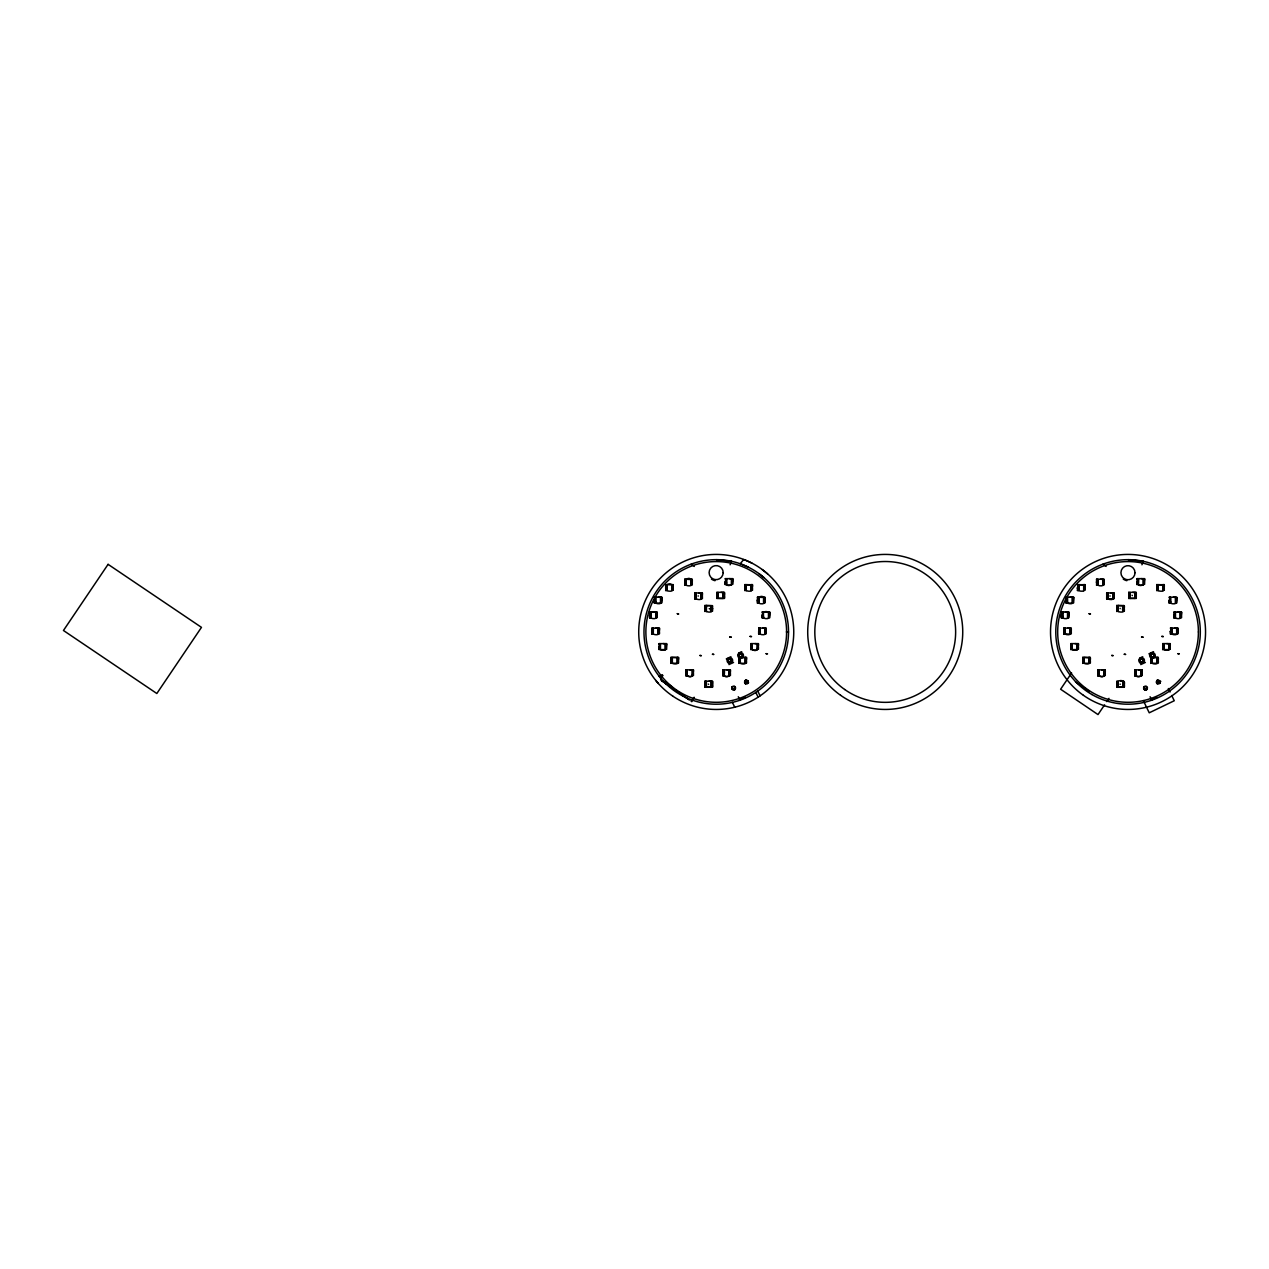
<?xml version="1.0" encoding="UTF-8"?>
<svg xmlns="http://www.w3.org/2000/svg" width="1269" height="1269" viewBox="0 0 1269 1269"><rect width="100%" height="100%" fill="white"/><g stroke="black" fill="none" stroke-linecap="round" stroke-linejoin="round"><path stroke-width="1.5" d="M650.997 618.114L650.997 612.007L657.088 612.007L656.644 617.162C656.549 619.827 648.459 618.749 649.601 615.624L650.632 613.625L649.585 612.007L657.088 612.372L656.501 613.133M653.265 634.088L653.376 628.107M655.661 597.239L655.756 603.219L660.562 603.092L660.562 597.239M655.74 618.114L655.74 612.023M658.183 634.088L658.135 628.123M660.419 643.732L660.419 649.585L665.337 649.585L665.337 643.732L665.464 649.474M666.971 590.577L666.986 584.708C676.314 579.219 670.746 600.047 671.888 584.708M677.249 663.306L677.265 657.437L672.348 657.437L672.348 663.306L677.376 663.195L677.376 657.564M686.053 585.199L686.053 579.346C695.396 573.842 689.828 594.669 690.971 579.346M687.243 669.969L687.243 675.822C696.586 681.326 691.018 660.499 692.16 675.822M706.436 687.275L706.325 681.294L706.214 687.1M711.132 687.275L711.243 681.294M711.957 606.582L712.543 605.805L705.025 605.456L706.072 607.058L705.056 609.057C703.898 612.181 711.988 613.26 712.083 610.595L711.957 606.582C712.924 602.949 708.959 609.025 711.132 611.563M723.156 592.464L723.108 598.429L718.254 598.318L718.254 592.464L718.127 598.27M724.202 675.822C725.709 660.372 719.475 681.231 729.12 675.822L729.12 669.969M726.598 584.612C728.089 569.146 721.855 590.022 731.499 584.612L731.515 578.759M746.267 590.577L746.267 584.708L751.185 584.708L751.185 590.577M752.231 643.732L752.231 649.585C761.574 655.09 756.007 634.262 757.133 649.585M758.783 603.187L758.783 597.334C768.126 591.83 762.558 612.657 763.7 597.334M759.972 634.088L760.083 628.107M763.668 618.114C759.1 609.517 772.631 609.31 768.602 617.876M764.89 628.234L764.89 634.088L765.017 628.345M768.475 617.987L768.475 612.134M1062.692 617.987L1062.803 612.007M1065.183 628.107L1065.072 634.088L1069.989 634.088L1069.941 628.123M1067.546 618.114L1067.546 612.023M1067.451 597.239L1067.562 603.219L1072.368 603.092L1072.368 597.239M1072.226 643.732L1072.226 649.585L1077.143 649.585L1077.143 643.732M1078.777 590.577L1078.793 584.708L1083.694 584.708L1083.694 590.577M1089.056 657.437L1089.056 663.306L1084.154 663.306L1084.154 657.437L1089.183 657.564L1089.183 663.195M1097.859 585.199L1097.859 579.346M1099.049 669.969L1099.049 675.822C1108.392 681.326 1102.824 660.499 1103.967 675.822M1108.107 599.047L1107.996 593.067M1112.802 599.047L1112.913 593.067L1113.04 598.809M1118.243 687.275L1118.132 681.294L1118.005 687.1M1122.938 687.275L1123.049 681.294L1123.16 687.1M1130.156 598.445L1130.06 592.464L1129.933 598.27M1134.851 598.445L1134.962 592.464M1136.009 675.822C1137.516 660.372 1131.282 681.231 1140.926 675.822L1140.926 669.969M1138.404 584.612C1139.895 569.146 1133.661 590.022 1143.306 584.612L1143.306 578.759M1152.109 663.306L1152.109 657.437L1157.027 657.437L1157.027 663.306L1151.998 663.259L1151.998 657.501M1158.074 590.577L1158.074 584.708L1162.991 584.708L1162.975 590.577M1164.038 643.732L1164.038 649.585L1168.939 649.585L1168.955 643.732M1170.589 603.187L1170.589 597.334M1171.89 628.107L1171.779 634.088L1176.696 634.088L1176.649 628.123M1175.475 618.114L1175.475 612.007M1175.506 603.187L1175.506 597.334M1180.265 617.987L1180.281 612.134L1180.392 617.876M651.965 634.214L653.043 632.723L651.98 631.708L653.027 629.71L651.965 628.107L659.483 628.107L659.023 633.247C658.928 635.912 650.838 634.833 651.996 631.708L651.996 630.614M654.36 603.219L655.438 601.728L654.376 600.697L655.407 598.714L654.36 597.112L661.863 597.112L661.403 602.252C661.323 604.916 653.234 603.838 654.376 600.713L654.392 599.618M659.119 649.712L660.197 648.221L659.134 647.206L660.181 645.223L659.119 643.605L666.637 643.605L666.177 648.745C666.082 651.425 657.992 650.331 659.15 647.222L659.15 646.111M665.686 590.688L666.764 589.213L665.702 588.182L666.669 585.39L665.654 585.025L665.749 587.341L666.844 586.104L666.051 584.946L665.749 587.341L666.844 586.104L665.686 584.597L673.189 584.946L672.729 589.736C672.649 592.401 664.559 591.322 665.702 588.197L665.717 587.103M671.047 663.417L672.126 661.942L671.063 660.911L672.031 658.119L671.015 657.754L671.111 660.07L672.221 658.833L671.412 657.675L671.111 660.07L672.221 658.833L671.047 657.326L678.55 657.675L678.106 662.466C678.011 665.13 669.921 664.052 671.063 660.927L671.079 659.832M684.752 585.326L685.847 583.835L684.768 582.82L685.736 580.028L684.737 579.663L684.816 581.979L685.926 580.726L685.133 579.584L684.816 581.979L685.926 580.726L684.752 579.219L692.271 579.584L691.811 584.374C691.716 587.039 683.626 585.961 684.784 582.836L684.8 581.725M685.942 675.949L687.037 674.458L685.974 673.427L686.941 670.651L685.926 670.286L686.006 672.586L687.116 671.349L686.323 670.206L686.006 672.586L687.116 671.349L685.942 669.842L693.461 669.842L693.001 674.981C692.906 677.646 684.816 676.567 685.974 673.442L685.99 672.348M694.889 599.047L695.967 597.556L694.904 596.525L695.872 593.733L694.873 593.384L694.952 595.684L696.062 594.447L695.253 593.305L694.952 595.684L696.062 594.447L694.889 592.94L702.407 592.94L701.947 598.08C701.852 600.745 693.762 599.666 694.92 596.541L694.92 595.447M705.025 681.167L706.072 682.77L705.056 684.768L706.103 685.783L705.025 687.275L712.543 687.275L712.543 681.167L705.025 681.167L705.088 683.912L705.009 681.612L706.072 682.77L705.041 684.768L706.103 685.783L705.025 687.275M716.953 592.337L718 593.94L716.969 595.954L718.032 596.953L716.953 598.445L724.456 598.445L724.456 592.337L716.953 592.337L717.017 595.082L716.922 592.782L718 593.94L716.969 595.938L718.032 596.953L716.953 598.445M722.918 675.949L723.996 674.458L722.933 673.427L723.964 671.444L722.918 669.842L730.421 669.842L729.961 674.981C729.881 677.646 721.791 676.567 722.933 673.442L722.949 672.348M725.297 584.739L726.376 583.248L725.313 582.217L726.344 580.234L725.297 578.632L732.8 578.632L732.356 583.772C732.261 586.437 724.171 585.358 725.313 582.233L725.329 581.139M739.002 663.417L740.097 661.942L739.034 660.911L740.065 658.928L739.002 657.326L746.521 657.675L746.061 662.466C745.966 665.13 737.876 664.052 739.034 660.927L739.05 659.832M744.966 590.688L746.045 589.213L744.982 588.182L746.013 586.199L744.966 584.597L752.485 584.946L752.025 589.736C751.93 592.401 743.84 591.322 744.998 588.197L744.998 587.103M750.931 649.712L752.009 648.221L750.947 647.206L751.914 644.414L750.899 644.049L750.994 646.349L752.105 645.112L751.296 643.97L750.994 646.349L752.105 645.112L750.931 643.605L758.434 643.605L757.99 648.745C757.894 651.425 749.805 650.331 750.947 647.222L750.962 646.111M757.482 603.314L758.576 601.823L757.514 600.808L758.481 598.016L757.466 597.651L757.545 599.951L758.656 598.714L757.863 597.572L757.545 599.951L758.656 598.714L757.482 597.207L765.001 597.556L764.541 602.347C764.446 605.012 756.356 603.933 757.514 600.808L757.53 599.714M758.688 634.214L759.766 632.723L758.703 631.708L759.734 629.71L758.688 628.107L766.19 628.107L765.73 633.247C765.651 635.912 757.545 634.833 758.703 631.708L758.719 630.614M762.257 618.114L763.335 616.639L762.272 615.608L763.303 613.625L762.257 612.007L769.775 612.372L769.315 617.162C769.22 619.827 761.13 618.749 762.288 615.624L762.288 614.513M1061.392 618.114L1062.47 616.639L1061.407 615.608L1062.439 613.625L1061.392 612.007L1068.895 612.007L1068.45 617.162C1068.355 619.827 1060.265 618.749 1061.407 615.624L1061.423 614.513M1063.771 634.214L1064.85 632.723L1063.787 631.708L1064.818 629.71L1063.771 628.107L1071.29 628.107L1070.83 633.247C1070.735 635.912 1062.645 634.833 1063.803 631.708L1063.803 630.614M1066.15 603.219L1067.245 601.728L1066.182 600.697L1067.213 598.714L1066.15 597.112L1073.669 597.112L1073.209 602.252C1073.114 604.916 1065.024 603.838 1066.182 600.713L1066.198 599.618M1070.925 649.712L1072.004 648.221L1070.941 647.206L1071.972 645.223L1070.925 643.605L1078.444 643.605L1077.984 648.745C1077.889 651.425 1069.799 650.331 1070.957 647.222L1070.957 646.111M1077.492 590.688L1078.571 589.213L1077.508 588.182L1078.539 586.199L1077.492 584.597L1084.995 584.946L1084.535 589.736C1084.44 592.401 1076.35 591.322 1077.508 588.197L1077.524 587.103M1082.854 663.417L1083.932 661.942L1082.869 660.911L1083.9 658.928L1082.854 657.326L1090.357 657.675L1089.912 662.466C1089.817 665.13 1081.727 664.052 1082.869 660.927L1082.885 659.832M1096.559 585.326L1097.637 583.835L1096.575 582.82L1097.542 580.028L1096.543 579.663L1096.622 581.979L1097.733 580.726L1096.924 579.584L1096.622 581.979L1097.733 580.726L1096.559 579.219L1104.078 579.219L1103.618 584.374C1103.522 587.039 1095.433 585.961 1096.59 582.836L1096.59 581.725M1097.748 675.949L1098.843 674.458L1097.78 673.427L1098.732 670.651L1097.733 670.286L1097.812 672.586L1098.922 671.349L1098.129 670.206L1097.812 672.586L1098.922 671.349L1097.748 669.842L1105.267 669.842L1104.807 674.981C1104.712 677.646 1096.622 676.567 1097.78 673.442L1097.796 672.348M1106.695 599.047L1107.774 597.556L1106.711 596.525L1107.678 593.733L1106.663 593.384L1106.758 595.684L1107.869 594.447L1107.06 593.305L1106.758 595.684L1107.869 594.447L1106.695 592.94L1114.214 592.94L1113.754 598.08C1113.659 600.745 1105.569 599.666 1106.727 596.541L1106.727 595.447M1116.831 611.563L1117.91 610.072L1116.847 609.057L1117.878 607.058L1116.831 605.456L1124.334 605.805L1123.89 610.595C1123.795 613.26 1115.705 612.181 1116.847 609.057L1116.863 607.962M1116.831 681.167L1117.878 682.77L1116.847 684.768L1117.91 685.783L1116.831 687.275L1124.334 687.275L1124.334 684.578C1125.746 678.788 1115.974 679.851 1116.894 683.912L1117.196 681.532L1116.894 683.912L1118.005 682.674L1117.196 681.532L1118.005 682.674L1116.847 684.768L1117.91 685.783L1116.831 687.275M1128.76 592.337L1129.807 593.94L1128.775 595.954L1129.838 596.953L1128.76 598.445L1136.263 598.445L1136.263 592.337L1128.76 592.337L1128.823 595.082L1128.728 592.782L1129.807 593.94L1128.775 595.938L1129.838 596.953L1128.76 598.445M1134.708 675.949L1135.803 674.458L1134.74 673.427L1135.771 671.444L1134.708 669.842L1142.227 669.842L1141.767 674.981C1141.672 677.646 1133.582 676.567 1134.74 673.442L1134.756 672.348M1137.103 584.739L1138.182 583.248L1137.119 582.217L1138.15 580.234L1137.103 578.632L1144.606 578.632L1144.162 583.772C1144.067 586.437 1135.977 585.358 1137.119 582.233L1137.135 581.139M1150.809 663.417L1151.887 661.942L1150.824 660.911L1151.855 658.928L1150.809 657.326L1158.327 657.675L1157.867 662.466C1157.772 665.13 1149.682 664.052 1150.84 660.927L1150.84 659.832M1156.773 590.688L1157.851 589.213L1156.789 588.182L1157.82 586.199L1156.773 584.597L1164.276 584.946L1163.832 589.736C1163.736 592.401 1155.647 591.322 1156.805 588.197L1156.805 587.103M1162.737 649.712L1163.816 648.221L1162.753 647.206L1163.784 645.223L1162.737 643.605L1170.24 643.605L1169.796 648.745C1169.701 651.425 1161.611 650.331 1162.753 647.222L1162.769 646.111M1169.288 603.314L1170.367 601.823L1169.304 600.808L1170.351 598.809L1169.288 597.207L1176.807 597.207L1176.347 602.347C1176.252 605.012 1168.162 603.933 1169.32 600.808L1169.32 599.714M1170.478 634.214L1171.573 632.723L1170.51 631.708L1171.541 629.71L1170.478 628.107L1177.997 628.107L1177.537 633.247C1177.442 635.912 1169.352 634.833 1170.51 631.708L1170.526 630.614M1174.063 618.114L1175.142 616.639L1174.079 615.608L1175.11 613.625L1174.063 612.007L1181.566 612.007L1181.122 617.162C1181.027 619.827 1172.937 618.749 1174.079 615.624L1174.095 614.513M649.585 618.114L650.664 616.639L649.617 614.513M705.025 611.563L706.103 610.072L705.056 607.962M706.04 685.181L704.993 686.926L705.088 684.53L706.214 685.371L705.39 686.91L705.056 683.674M717.968 596.351L716.906 598.111L717.017 595.7L718.143 596.541L717.318 598.08L716.985 594.844M1117.846 685.181L1116.799 686.926L1116.894 684.53L1118.021 685.371L1117.196 686.91L1116.863 683.674M1129.775 596.351L1128.712 598.111L1128.823 595.7L1129.933 596.541L1129.124 598.08L1128.791 594.844M1143.972 689.226C1144.4 683.119 1142.56 691.97 1146.764 689.543L1146.526 686.592L1143.972 686.894M650.6 616.02L649.95 617.765L649.649 615.37L650.775 616.211L649.554 617.781L649.617 615.465L650.775 616.211L649.95 617.765M652.98 632.121L652.345 633.85L652.028 631.47L653.154 632.311L651.933 633.881L651.996 631.55L653.154 632.311L652.345 633.85M655.375 601.125L654.725 602.854L654.423 600.459L655.534 601.316L654.312 602.87L654.376 600.554L655.534 601.316L654.725 602.854M660.134 647.618L659.499 649.347L659.182 646.968L660.308 647.809L659.087 649.379L659.15 647.047L660.308 647.809L659.499 649.347M666.701 588.61L666.051 590.339L665.749 587.944L666.859 588.784L665.638 590.355L666.733 586.199L665.686 584.597M672.062 661.339L671.412 663.068L671.111 660.673L672.237 661.53L671.015 663.084L671.079 660.768L672.237 661.53L671.412 663.068M685.783 583.232L685.133 584.961L684.816 582.582L685.942 583.423L684.721 584.993L685.815 580.837L684.752 579.219M686.973 673.855L686.323 675.584L686.006 673.204L687.132 674.045L685.91 675.6L687.005 671.444L685.942 669.842M695.904 596.953L695.253 598.682L694.952 596.287L696.078 597.144L694.857 598.698L694.92 596.382L696.078 597.144L695.253 598.682M706.04 609.469L705.39 611.198L705.088 608.819L706.214 609.659L704.993 611.214L705.056 608.898L706.214 609.659L705.39 611.198M723.933 673.855L723.282 675.584L722.981 673.204L724.091 674.045L722.87 675.6L723.964 671.444L722.918 669.842M726.312 582.645L725.662 584.374L725.36 581.979L726.487 582.836L725.265 584.39L726.344 580.234L725.297 578.632M740.033 661.339L739.383 663.068L739.034 660.768L740.192 661.53L738.97 663.084L739.066 660.673L740.192 661.53L739.383 663.068M745.982 588.61L745.331 590.339L745.03 587.944L746.156 588.784L744.935 590.355L746.013 586.199L744.966 584.597M751.946 647.618L751.296 649.347L750.994 646.968L752.12 647.809L750.899 649.379L750.962 647.047L752.12 647.809L751.296 649.347M758.513 601.22L757.863 602.949L757.545 600.57L758.672 601.411L757.45 602.965L757.514 600.649L758.672 601.411L757.863 602.949M759.703 632.121L759.052 633.85L758.751 631.47L759.861 632.311L758.64 633.881L758.703 631.55L759.861 632.311L759.052 633.85M763.272 616.02L762.621 617.765L762.32 615.37L763.446 616.211L762.225 617.781L762.288 615.465L763.446 616.211L762.621 617.765M1062.407 616.02L1061.756 617.765L1061.455 615.37L1062.581 616.211L1061.344 617.781L1061.407 615.465L1062.581 616.211L1061.756 617.765M1064.786 632.121L1064.136 633.85L1063.834 631.47L1064.961 632.311L1063.739 633.881L1063.803 631.55L1064.961 632.311L1064.136 633.85M1067.181 601.125L1066.531 602.854L1066.182 600.554L1067.34 601.316L1066.119 602.87L1066.214 600.459L1067.34 601.316L1066.531 602.854M1071.94 647.618L1071.29 649.347L1070.957 647.047L1072.115 647.809L1070.893 649.379L1070.988 646.968L1072.115 647.809L1071.29 649.347M1078.507 588.61L1077.857 590.339L1077.54 587.944L1078.666 588.784L1077.444 590.355L1078.539 586.199L1077.492 584.597M1083.869 661.339L1083.218 663.068L1082.917 660.673L1084.043 661.53L1082.806 663.084L1082.869 660.768L1084.043 661.53L1083.218 663.068M1097.574 583.232L1096.924 584.961L1096.622 582.582L1097.748 583.423L1096.527 584.993L1097.606 580.837L1096.559 579.219M1098.78 673.855L1098.129 675.584L1097.812 673.204L1098.938 674.045L1097.717 675.6L1098.811 671.444L1097.748 669.842M1107.71 596.953L1107.06 598.682L1106.758 596.287L1107.885 597.144L1106.663 598.698L1106.727 596.382L1107.885 597.144L1107.06 598.682M1117.846 609.469L1117.196 611.198L1116.894 608.819L1118.021 609.659L1116.799 611.214L1116.863 608.898L1118.021 609.659L1117.196 611.198M1135.739 673.855L1135.089 675.584L1134.772 673.204L1135.898 674.045L1134.676 675.6L1135.771 671.444L1134.708 669.842M1138.119 582.645L1137.468 584.374L1137.167 581.979L1138.293 582.836L1137.056 584.39L1138.15 580.234L1137.103 578.632M1151.824 661.339L1151.173 663.068L1150.872 660.673L1151.998 661.53L1150.777 663.084L1150.84 660.768L1151.998 661.53L1151.173 663.068M1157.788 588.61L1156.741 590.355L1156.836 587.944L1157.756 589.895L1156.805 588.039L1157.82 586.199L1156.773 584.597M1163.752 647.618L1163.102 649.347L1162.753 647.047L1163.927 647.809L1162.69 649.379L1162.801 646.968L1163.927 647.809L1163.102 649.347M1170.304 601.22L1169.653 602.949L1169.352 600.57L1170.478 601.411L1169.257 602.965L1169.32 600.649L1170.478 601.411L1169.653 602.949M1171.509 632.121L1170.859 633.85L1170.541 631.47L1171.668 632.311L1170.446 633.881L1170.51 631.55L1171.668 632.311L1170.859 633.85M1175.078 616.02L1174.428 617.765L1174.126 615.37L1175.253 616.211L1174.031 617.781L1174.095 615.465L1175.253 616.211L1174.428 617.765M728.279 660.927L728.565 661.625M739.081 655.978L739.224 656.279M1150.888 655.978L1151.031 656.279M649.95 614.164L649.95 612.372L650.061 614.656M654.709 599.269L654.725 597.477L654.836 599.745M652.329 630.265L652.345 628.472L652.456 630.741M659.483 645.762L659.499 643.97L659.61 646.254M706.04 607.55L705.009 605.9L705.088 608.2L706.198 606.963L705.39 605.821L706.198 606.963L705.088 608.2L705.025 605.456M725.662 580.79L725.662 578.997L725.773 581.265M723.267 671.999L723.282 670.206L723.393 672.475M745.331 586.754L745.331 584.946L745.458 587.23M739.367 659.483L738.986 657.754A2.808 2.808 0 0 1 739.478 652.869A2.808 2.808 0 0 1 743.444 655.708A2.808 2.808 0 0 1 739.002 657.723L739.066 660.07L740.176 658.833L739.383 657.675L739.494 659.959M759.036 630.265L759.052 628.472L759.163 630.741M762.621 614.164L762.621 612.372L762.748 614.656M1061.756 614.164L1061.756 612.372L1061.867 614.656M1066.515 599.269L1066.531 597.477L1066.642 599.745M1064.136 630.265L1064.136 628.472L1064.263 630.741M1077.841 586.754L1077.857 584.946L1077.968 587.23M1071.29 645.762L1071.29 643.97L1071.417 646.254M1083.218 659.483L1083.218 657.675L1083.329 659.959M1117.196 607.613L1117.196 605.821L1117.307 608.089M1137.468 580.79L1137.468 578.997L1137.579 581.265M1135.073 671.999L1135.089 670.206L1135.2 672.475M1157.138 586.754L1157.138 584.946L1157.249 587.23M1151.173 659.483L1151.173 657.675L1151.3 659.959M1163.102 645.762L1163.102 643.97L1163.213 646.254M1169.653 599.365L1169.653 597.572L1169.78 599.84M1170.843 630.265L1170.859 628.472L1170.97 630.741M1174.428 614.164L1174.428 612.372L1174.539 614.656M650.759 612.181L650.759 617.94M655.534 597.287L655.534 603.045M653.138 628.345L653.154 634.04M655.914 617.94L655.914 612.181M660.689 603.045L660.689 597.287M658.294 634.04L658.31 628.345M666.859 584.819L666.859 590.513M660.292 643.843L660.308 649.538M672.221 657.564L672.221 663.259M685.926 579.457L685.942 585.152M687.116 670.08L687.132 675.774M701.218 598.873L701.218 593.115L700.996 599.047M711.354 611.388L711.354 605.63M711.354 687.1L711.354 681.342M723.282 598.27L723.282 592.512M731.626 584.565L731.626 578.87M729.247 675.774L729.247 670.08M746.14 584.819L746.156 590.513M740.176 657.564L740.192 663.259M751.296 590.513L751.311 584.819M745.331 663.259L745.347 657.564M752.105 643.843L752.105 649.538M758.656 597.445L758.672 603.14M759.861 628.345L759.861 634.04M763.446 612.181L763.446 617.94M1062.565 612.181L1062.565 617.94M1067.34 597.287L1067.34 603.045M1064.945 628.345L1064.961 634.04M1067.721 617.94L1067.721 612.181M1072.479 603.045L1072.479 597.287M1070.1 634.04L1070.116 628.345M1078.65 584.819L1078.666 590.513M1072.099 643.843L1072.115 649.538M1083.821 590.513L1083.821 584.819M1077.254 649.538L1077.27 643.843M1084.027 657.564L1084.027 663.259M1097.733 579.457L1097.748 585.152M1107.885 593.115L1107.885 598.873M1098.922 670.08L1098.938 675.774M1123.16 611.388C1121.209 609.183 1124.318 602.775 1123.747 606.582M1135.089 598.27L1135.089 592.512M1143.432 584.565L1143.432 578.87M1141.037 675.774L1141.053 670.08M1157.947 584.819L1157.947 590.513M1163.102 590.513L1163.102 584.819M1157.138 663.259L1157.154 657.564M1163.911 643.843L1163.911 649.538M1170.462 597.445L1170.478 603.14M1169.066 649.538L1169.066 643.843M1171.652 628.345L1171.668 634.04M1175.617 603.14L1175.633 597.445M1175.237 612.181L1175.237 617.94M1176.807 634.04L1176.823 628.345M698.22 595.843L698.22 596.144M708.34 684.07L708.625 684.419M1110.01 595.843L1110.026 596.144M1120.146 608.359L1120.162 608.66M1132.075 595.24L1132.36 595.605M1120.146 684.07L1120.162 684.372M1140.53 661.863L1140.165 661.212M717.445 594.415L717.017 595.082L718.111 593.844L717.318 592.702L717.429 594.971M705.516 683.245L705.088 683.912L706.198 682.674L705.39 681.532L705.516 683.801M1129.251 594.415L1128.823 595.082L1129.918 593.844L1129.124 592.702L1129.236 594.971M732.165 686.894L734.719 686.592L734.973 689.543L732.276 689.099L732.213 686.735M729.136 662.846L732.102 661.466L730.722 658.484L727.74 659.864L729.136 662.846L732.102 661.466L730.547 658.833M740.16 657.183L738.542 654.836L741.524 653.44L742.92 656.422L740.16 657.183L738.542 654.836M1140.926 662.846L1143.908 661.466L1142.528 658.484L1139.546 659.864L1140.926 662.846L1143.908 661.466M1151.966 657.183L1150.349 654.836L1153.331 653.44L1154.711 656.422L1151.966 657.183L1150.349 654.836M745.49 680.152L745.157 683.483L748.456 682.706L747.806 680.977L745.49 680.152L748.456 682.706L745.157 683.483M1157.296 680.152L1156.963 683.483L1160.247 682.706L1159.612 680.977L1157.296 680.152L1160.247 682.706M730.119 564.784L731.626 561.31M1141.926 564.784L1143.432 561.31M655.296 601.316L654.392 602.648M650.521 616.226L649.633 617.559M666.622 588.8L665.717 590.133M652.9 632.327L652.012 633.659M685.688 583.439L684.8 584.771M660.054 647.824L659.166 649.157M695.824 597.144L694.936 598.476M671.983 661.53L671.095 662.862M705.961 609.675L705.072 611.008M717.889 596.557L717.001 597.889M726.233 582.836L725.345 584.168M686.878 674.061L685.99 675.378M745.902 588.8L745.014 590.133M705.961 685.387L705.072 686.719M723.853 674.061L722.949 675.378M758.418 601.427L757.53 602.759M739.938 661.53L739.05 662.862M763.192 616.226L762.304 617.559M751.867 647.824L750.978 649.157M759.623 632.327L758.719 633.659M1067.086 601.316L1066.198 602.648M1062.327 616.226L1061.439 617.559M1078.428 588.8L1077.524 590.133M1064.707 632.327L1063.819 633.659M1097.495 583.439L1096.606 584.771M1071.861 647.824L1070.973 649.157M1107.631 597.144L1106.742 598.476M1083.789 661.53L1082.901 662.862M1117.767 609.675L1116.879 611.008M1129.696 596.557L1128.791 597.889M1138.039 582.836L1137.151 584.168M1098.684 674.061L1097.796 675.378M1157.709 588.8L1156.82 590.133M1117.767 685.387L1116.879 686.719M1135.644 674.061L1134.756 675.378M1170.224 601.427L1169.336 602.759M1151.744 661.53L1150.856 662.862M1174.999 616.226L1174.111 617.559M1163.673 647.824L1162.785 649.157M1171.414 632.327L1170.526 633.659M727.74 659.864L730.722 658.484M1139.546 659.864L1142.338 658.833M1153.331 653.44L1150.697 655.01M654.376 600.697L655.407 598.714L654.36 597.112M649.601 615.608L650.632 613.625L649.585 612.007M651.98 631.708L653.027 629.71L651.965 628.107M659.134 647.206L660.181 645.223L659.119 643.605M694.904 596.525L695.935 594.542L694.889 592.94M671.063 660.911L672.094 658.928L671.047 657.326M705.041 609.057L705.501 606.439M757.514 600.808L758.545 598.809L757.482 597.207M739.034 660.911L740.065 658.928L739.002 657.326M762.272 615.608L763.303 613.625L762.257 612.007M750.947 647.206L751.978 645.223L750.931 643.605M758.703 631.708L759.734 629.71L758.688 628.107M1066.182 600.697L1067.213 598.714L1066.15 597.112M1061.407 615.608L1062.439 613.625L1061.392 612.007M1063.787 631.708L1064.818 629.71L1063.771 628.107M1070.941 647.206L1071.972 645.223L1070.925 643.605M1106.711 596.525L1107.742 594.542L1106.695 592.94M1082.869 660.911L1083.9 658.928L1082.854 657.326M1116.847 609.057L1117.878 607.058L1116.831 605.456M1169.304 600.808L1170.351 598.809L1169.288 597.207M1150.824 660.911L1151.855 658.928L1150.809 657.326M1174.079 615.608L1175.11 613.625L1174.063 612.007M1162.753 647.206L1163.784 645.223L1162.737 643.605M1170.51 631.708L1171.541 629.71L1170.478 628.107M660.61 679.787L662.815 675.409M666.051 590.339L666.859 588.784L665.702 588.039M685.133 584.961L685.942 583.423L684.784 582.661M717.318 598.08L718.143 596.541L716.969 595.78M725.662 584.374L726.487 582.836L725.329 582.074M686.323 675.584L687.132 674.045L685.974 673.284M745.331 590.339L746.156 588.784L744.998 588.039M705.39 686.91L706.214 685.371L705.056 684.61M723.282 675.584L724.091 674.045L722.933 673.284M1077.857 590.339L1078.666 588.784L1077.508 588.039M1096.924 584.961L1097.748 583.423L1096.59 582.661M1129.124 598.08L1129.933 596.541L1128.775 595.78M1137.468 584.374L1138.293 582.836L1137.119 582.074M1098.129 675.584L1098.938 674.045L1097.78 673.284M1157.138 590.339L1157.962 588.784L1156.805 588.039M1117.196 686.91L1118.021 685.371L1116.863 684.61M1135.089 675.584L1135.898 674.045L1134.74 673.284M724.456 595.748L724.456 598.096M712.543 684.578L712.543 686.926M1136.263 595.748L1136.263 598.096M1124.334 684.578L1124.334 686.926M660.848 678.027L662.561 675.267M691.764 701.709L694.349 697.538M1071.607 672.998L1060.614 689.226L1098.002 714.574L1104.601 704.834M1106.79 701.598L1108.995 698.347M734.164 689.781L735.354 688.115M745.934 680.311L744.744 681.961L745.379 683.483M1144.083 689.099L1145.97 689.781L1147.16 688.115M1157.74 680.311L1156.551 681.961L1157.185 683.483M661.863 600.523L661.863 602.854M673.189 587.991L673.189 590.339M657.088 615.417L657.088 617.765M692.271 582.63L692.271 584.977M659.483 631.518L659.483 633.865M702.407 596.335L702.407 598.682M666.637 647.016L666.637 649.363M712.543 608.866L712.543 611.214M732.8 582.027L732.8 584.374M678.55 660.721L678.55 663.068M752.485 587.991L752.485 590.339M693.461 673.252L693.461 675.584M765.001 600.618L765.001 602.965M769.775 615.417L769.775 617.765M730.421 673.252L730.421 675.584M766.19 631.518L766.19 633.865M746.521 660.721L746.521 663.068M758.434 647.016L758.434 649.363M1073.669 600.523L1073.669 602.854M1084.995 587.991L1084.995 590.339M1068.895 615.417L1068.895 617.765M1104.078 582.63L1104.078 584.977M1071.29 631.518L1071.29 633.865M1114.214 596.335L1114.214 598.682M1078.444 647.016L1078.444 649.363M1144.606 582.027L1144.606 584.374M1124.334 608.866L1124.334 611.214M1090.357 660.721L1090.357 663.068M1164.276 587.991L1164.276 590.339M1105.267 673.252L1105.267 675.584M1176.807 600.618L1176.807 602.965M1181.566 615.417L1181.566 617.765M1142.227 673.252L1142.227 675.584M1177.997 631.518L1177.997 633.865M1158.327 660.721L1158.327 663.068M1170.24 647.016L1170.24 649.363M691.05 701.138L694.064 697.316M740.192 563.737L743.761 559.486M732.276 689.099L734.973 689.543L734.719 686.592M659.642 677.218L661.958 674.854M672.602 585.723L673.189 584.597L671.84 584.597M661.276 598.238L661.863 597.461L658.341 597.112M691.684 580.345L692.271 579.219L690.923 579.235M658.897 629.234L659.483 628.456L655.962 628.107M701.82 594.066L702.407 593.289L698.886 592.94M732.213 579.759L732.8 578.981L729.294 578.632M666.051 644.731L666.637 643.97L663.116 643.605M751.898 585.723L752.485 584.597L751.137 584.597M677.963 658.452L678.55 657.326L677.202 657.326M764.414 598.333L765.001 597.207L763.652 597.223M692.874 670.968L693.461 670.191L689.939 669.842M769.188 613.133L769.775 612.007L768.427 612.023M765.604 629.234L766.19 628.456L762.669 628.107M729.834 670.968L730.421 670.191L726.899 669.842M757.847 644.731L758.434 643.97L754.928 643.605M745.934 658.452L746.521 657.326L745.173 657.326M1084.408 585.723L1084.995 584.597L1083.647 584.597M1073.082 598.238L1073.669 597.461L1070.148 597.112M1068.308 613.133L1068.895 612.372L1065.389 612.007M1103.491 580.345L1104.078 579.584L1100.556 579.219M1070.703 629.234L1071.29 628.456L1067.768 628.107M1113.627 594.066L1114.214 593.289L1110.692 592.94M1144.019 579.759L1144.606 578.981L1141.101 578.632M1077.857 644.731L1078.444 643.97L1074.922 643.605M1163.689 585.723L1164.276 584.597L1162.943 584.597M1089.77 658.452L1090.357 657.326L1089.008 657.326M1176.22 598.333L1176.807 597.556L1173.286 597.207M1104.68 670.968L1105.267 670.191L1101.746 669.842M1180.979 613.133L1181.566 612.372L1178.06 612.007M1177.41 629.234L1177.997 628.456L1174.475 628.107M1141.64 670.968L1142.227 670.191L1138.705 669.842M1157.74 658.452L1158.327 657.326L1156.979 657.326M1169.653 644.731L1170.24 643.97L1166.734 643.605M738.907 655.01L741.524 653.44L742.524 656.327M723.869 593.464L724.456 592.702L720.951 592.337M711.957 682.294L712.543 681.516L709.022 681.167M1135.676 593.464L1136.263 592.702L1132.741 592.337M1123.747 682.294L1124.334 681.516L1120.828 681.167M1144.13 689.464L1147.462 687.846M1157.471 683.023L1160.802 681.405M739.811 699.869L745.173 697.331L739.779 699.853L738.272 696.729M726.28 658.897L730.912 656.739M738.621 653.138L741.715 651.695M728.929 664.591L733.561 662.434M1139.625 658.167L1142.719 656.739M1148.889 653.852L1153.521 651.695M1140.736 664.591L1145.368 662.434M1156.979 697.363L1151.586 699.853L1150.079 696.729M1145.97 689.781L1146.764 689.543M692.303 580.044L692.271 581.932M673.236 585.406L673.189 587.293M732.847 579.441L732.8 581.329M661.895 597.921L661.863 599.809M702.439 593.749L702.407 595.637M752.517 585.406L752.485 587.293M724.504 593.146L724.456 595.034M657.136 612.832L657.088 614.719M712.575 606.265L712.543 608.152M765.033 598.016L765.001 599.904M659.515 628.916L659.483 630.804M769.807 612.832L769.775 614.719M666.669 644.43L666.637 646.302M766.222 628.916L766.19 630.804M1104.109 580.044L1104.078 581.932M1085.027 585.406L1084.995 587.293M1144.654 579.441L1144.606 581.329M758.481 644.43L758.434 646.302M678.598 658.135L678.55 660.023M1073.701 597.921L1073.669 599.809M1114.245 593.749L1114.214 595.637M1164.323 585.406L1164.276 587.293M746.553 658.135L746.521 660.023M1136.294 593.146L1136.263 595.034M693.493 670.651L693.461 672.538M1068.942 612.832L1068.895 614.719M730.452 670.651L730.421 672.538M1124.382 606.265L1124.334 608.152M1176.839 598.016L1176.807 599.904M712.575 681.976L712.543 683.864M1071.322 628.916L1071.29 630.804M1181.613 612.832L1181.566 614.719M1078.476 644.43L1078.444 646.302M1178.029 628.916L1177.997 630.804M1170.288 644.43L1170.24 646.302M1090.404 658.135L1090.357 660.023M1158.359 658.135L1158.327 660.023M1105.299 670.651L1105.267 672.538M1142.259 670.651L1142.227 672.538M1124.382 681.976L1124.334 683.864M706.436 605.456L706.214 611.388M1118.243 605.456L1118.005 611.388M1122.938 611.563L1123.049 605.583L1118.132 605.583L1118.243 611.563M1130.044 598.318L1134.962 598.318M1107.996 598.92L1112.913 598.92M711.243 605.583L706.325 605.583L706.436 611.563M709.181 608.692L712.813 608.692M786.415 631.93L788.525 631.93A72.285 72.285 0 0 0 680.105 569.337A72.285 72.285 0 0 0 680.105 694.524A72.285 72.285 0 0 0 788.525 631.93M706.325 687.148L711.243 687.148M1118.132 687.148L1123.033 687.148M1128.157 559.661L1142.972 561.215M716.351 559.661L731.166 561.215M696.3 599.047L696.189 593.067L696.078 598.873M740.906 563.991L748.504 567.259M744.459 559.74L751.946 563.135M1154.33 656.327L1153.188 653.741L1154.711 656.422M1075.493 681.913L1089.341 691.526M662.148 680.85L688.607 699.441M661.403 680.485L689.495 700.044M661.768 680.644L684.451 696.538M665.21 681.913L671.491 686.481M758.878 573.572L764.065 577.744M1102.999 564.134L1106.108 566.434M691.193 564.134L694.302 566.434M762.241 569.559L767.602 573.889M1151.173 656.581L1150.793 655.756M739.367 656.581L738.986 655.756M1169.796 598.191L1170.304 599.301M1157.265 585.564L1157.788 586.69M1174.555 612.99L1175.078 614.101M1137.595 579.616L1138.119 580.726M1170.986 629.091L1171.509 630.201M1129.251 593.321L1129.775 594.431M1163.229 644.589L1163.752 645.699M1097.066 580.203L1097.574 581.313M1107.187 593.924L1107.71 595.034M1117.323 606.439L1117.846 607.55M1151.316 658.31L1151.824 659.42M1077.984 585.564L1078.507 586.69M1066.658 598.096L1067.181 599.206M1135.216 670.825L1135.739 671.936M1061.883 612.99L1062.407 614.101M1117.323 682.151L1117.846 683.261M1064.263 629.091L1064.786 630.201M1098.256 670.825L1098.78 671.936M1071.417 644.589L1071.94 645.699M1083.345 658.31L1083.869 659.42M757.99 598.191L758.513 599.301M745.458 585.564L745.982 586.69M762.748 612.99L763.272 614.101M725.789 579.616L726.312 580.726M759.179 629.091L759.703 630.201M717.445 593.321L717.968 594.431M751.422 644.589L751.946 645.699M685.26 580.203L685.783 581.313M695.396 593.924L695.904 595.034M739.51 658.31L740.033 659.42M666.177 585.564L666.701 586.69M654.852 598.096L655.375 599.206M723.409 670.825L723.933 671.936M650.077 612.99L650.6 614.101M705.516 682.151L706.04 683.261M652.472 629.091L652.98 630.201M686.45 670.825L686.973 671.936M659.626 644.589L660.134 645.699M671.539 658.31L672.062 659.42M658.325 683.452L655.724 680.374M661.403 679.01L658.77 675.774M1139.895 660.054L1141.164 662.228M728.089 660.054L729.358 662.228M1168.352 688.528L1170.034 692.017M1171.715 695.507L1174.253 700.742L1149.238 712.813L1143.337 700.599M757.783 691.082L760.083 695.84M755.816 692.414L758.101 697.157M732.403 702.376L734.735 707.198M1142.386 658.785L1143.528 661.371M730.579 658.785L731.721 661.371M1174.571 612.673L1174.729 614.291M1169.796 597.873L1169.97 599.491M1171.001 628.774L1171.16 630.392M1157.28 585.263L1157.455 586.865M1163.245 644.271L1163.403 645.889M1151.316 657.992L1151.491 659.594M1137.611 579.298L1137.77 580.916M1129.267 593.004L1129.426 594.622M1135.232 670.508L1135.39 672.126M1117.339 606.122L1117.513 607.74M1117.339 681.834L1117.513 683.452M1107.202 593.606L1107.377 595.209M1097.066 579.885L1097.241 581.503M1098.256 670.508L1098.431 672.126M1078 585.263L1078.158 586.865M1083.361 657.992L1083.52 659.594M1066.674 597.778L1066.832 599.396M1071.433 644.271L1071.607 645.889M1064.279 628.774L1064.453 630.392M1061.899 612.673L1062.058 614.291M762.764 612.673L762.939 614.291M758.005 597.873L758.164 599.491M759.195 628.774L759.354 630.392M745.474 585.263L745.649 586.865M751.438 644.271L751.613 645.889M739.51 657.992L739.684 659.594M725.805 579.298L725.963 580.916M717.461 593.004L717.619 594.622M723.425 670.508L723.584 672.126M705.532 606.122L705.707 607.74M705.532 681.834L705.707 683.452M695.396 593.606L695.571 595.209M685.26 579.885L685.434 581.503M686.466 670.508L686.624 672.126M666.193 585.263L666.352 586.865M671.555 657.992L671.713 659.594M654.867 597.778L655.026 599.396M659.626 644.271L659.801 645.889M652.472 628.774L652.647 630.392M650.093 612.673L650.251 614.291M1159.612 680.977L1159.723 683.182M747.806 680.977L747.933 683.182M715.05 580.679A9.391 9.391 0 0 1 711.433 579.061M1126.856 580.679A9.391 9.391 0 0 1 1123.239 579.061M740.303 657.437L740.303 663.306L745.22 663.306L745.22 657.437L740.303 657.437M786.59 631.93L786.59 632.01A70.35 70.35 0 0 1 680.993 692.826A70.35 70.35 0 0 1 681.12 570.971A70.35 70.35 0 0 1 786.59 632.01M1102.777 579.346L1102.777 585.199L1102.904 579.457M1198.396 631.93L1198.396 632.01A70.35 70.35 0 0 1 1092.799 692.826A70.35 70.35 0 0 1 1092.926 570.971A70.35 70.35 0 0 1 1198.396 632.01M677.297 613.768L678.709 613.99L677.329 613.625M699.949 655.502L701.36 655.708L699.965 655.423M712.464 654.312L713.892 654.439L712.48 654.233M729.754 637.022L731.182 637.165L729.754 637.022M766.127 653.709L767.539 653.852L766.127 653.646M1089.103 613.768L1090.515 613.99L1089.119 613.625M1111.755 655.502L1113.183 655.645L1111.755 655.423M1124.271 654.312L1125.698 654.439L1124.286 654.233M1141.561 637.022L1142.988 637.165L1141.561 637.022M1177.918 653.709L1179.345 653.852L1177.933 653.646M750.027 636.419L751.454 636.562L750.027 636.419M1161.833 636.419L1163.261 636.562L1161.833 636.419M108.087 564.34L63.45 630.487L156.833 693.508L201.47 627.362L108.087 564.34M1135.009 572.7L1135.009 572.62A7.043 7.043 0 0 0 1124.445 566.608A7.043 7.043 0 0 0 1124.445 578.807A7.043 7.043 0 0 0 1135.009 572.7M723.203 572.7L723.203 572.62A7.043 7.043 0 0 0 712.623 566.545A7.043 7.043 0 0 0 712.623 578.727A7.043 7.043 0 0 0 723.171 572.636M672.792 696.126A77.504 77.504 0 0 0 793.553 637.466A77.504 77.504 0 0 0 682.373 562.215A77.504 77.504 0 0 0 672.792 696.126M844.678 689.495A70.414 70.414 0 0 0 955.351 638.259A70.414 70.414 0 0 0 855.639 568.036A70.414 70.414 0 0 0 844.678 689.495M840.601 695.301A77.504 77.504 0 0 0 962.425 638.894A77.504 77.504 0 0 0 852.657 561.596A77.504 77.504 0 0 0 840.601 695.301M1144.384 689.559A1.872 1.872 0 0 0 1147.35 688.21A1.872 1.872 0 0 0 1144.701 686.323A1.872 1.872 0 0 0 1144.384 689.559M1157.154 683.61A1.872 1.872 0 0 0 1160.104 682.262A1.872 1.872 0 0 0 1157.471 680.374A1.872 1.872 0 0 0 1157.154 683.61M1151.031 657.865A2.808 2.808 0 0 0 1155.25 655.438A2.808 2.808 0 0 0 1151.031 652.996A2.808 2.808 0 0 0 1151.031 657.865M1140.006 662.767A2.808 2.808 0 0 0 1144.432 660.752A2.808 2.808 0 0 0 1140.482 657.913A2.808 2.808 0 0 0 1140.006 662.767M1091.911 694.524A72.285 72.285 0 0 0 1200.315 631.93A72.285 72.285 0 0 0 1091.911 569.337A72.285 72.285 0 0 0 1091.911 694.524M1083.409 695.301A77.504 77.504 0 0 0 1205.233 638.894A77.504 77.504 0 0 0 1095.48 561.596A77.504 77.504 0 0 0 1083.409 695.301M732.736 689.654A1.872 1.872 0 0 0 735.544 688.036A1.872 1.872 0 0 0 732.736 686.402A1.872 1.872 0 0 0 732.736 689.654M745.347 683.61A1.872 1.872 0 0 0 748.298 682.262A1.872 1.872 0 0 0 745.664 680.374A1.872 1.872 0 0 0 745.347 683.61M728.2 662.767A2.808 2.808 0 0 0 732.641 660.752A2.808 2.808 0 0 0 728.676 657.913A2.808 2.808 0 0 0 728.2 662.767"/></g></svg>
